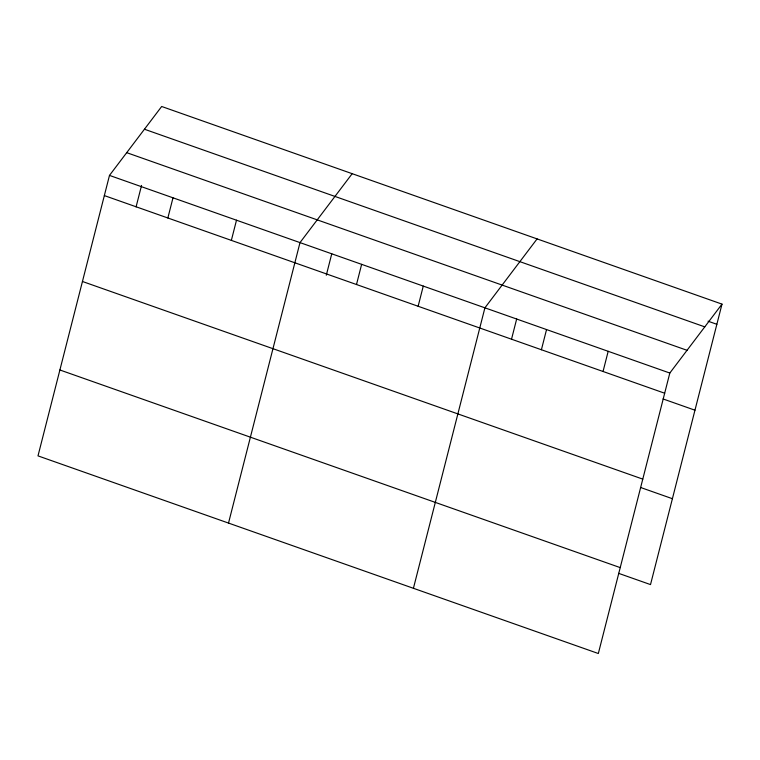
<?xml version="1.0" encoding="UTF-8"?>
<svg xmlns="http://www.w3.org/2000/svg" width="760" height="760" viewBox="0 0 760 760"><rect width="100%" height="100%" fill="white"/><g stroke="black" fill="none" stroke-linecap="round" stroke-linejoin="round"><path stroke-width="1.14" d="M109.487 175.408L38 455.876L598.329 653.514L669.817 373.046L722 304.123L161.671 106.486L109.487 175.408L669.817 373.046M136.078 206.91L141.55 185.43M167.855 217.987L172.995 197.809M231.353 240.388L236.502 220.2M228.513 523.07L300 242.601L352.184 173.679M326.297 275.234L331.769 253.764M356.497 284.525L361.637 264.347M418.133 306.261L423.272 286.083M413.421 588.297L484.909 307.828L537.092 238.906M511.489 339.33L516.677 318.981M541.405 349.742L546.544 329.565M603.041 371.488L608.181 351.3M722 304.123L650.512 584.592L618.592 573.334M708.054 321.195L716.861 324.301M144.447 129.228L704.776 326.866M126.711 152.665L687.04 350.303M104.348 195.586L664.677 393.224M663.043 398.943L694.963 410.2M82.451 281.485L642.779 479.123M640.481 487.445L672.4 498.703M59.897 369.977L620.226 567.615"/></g></svg>
